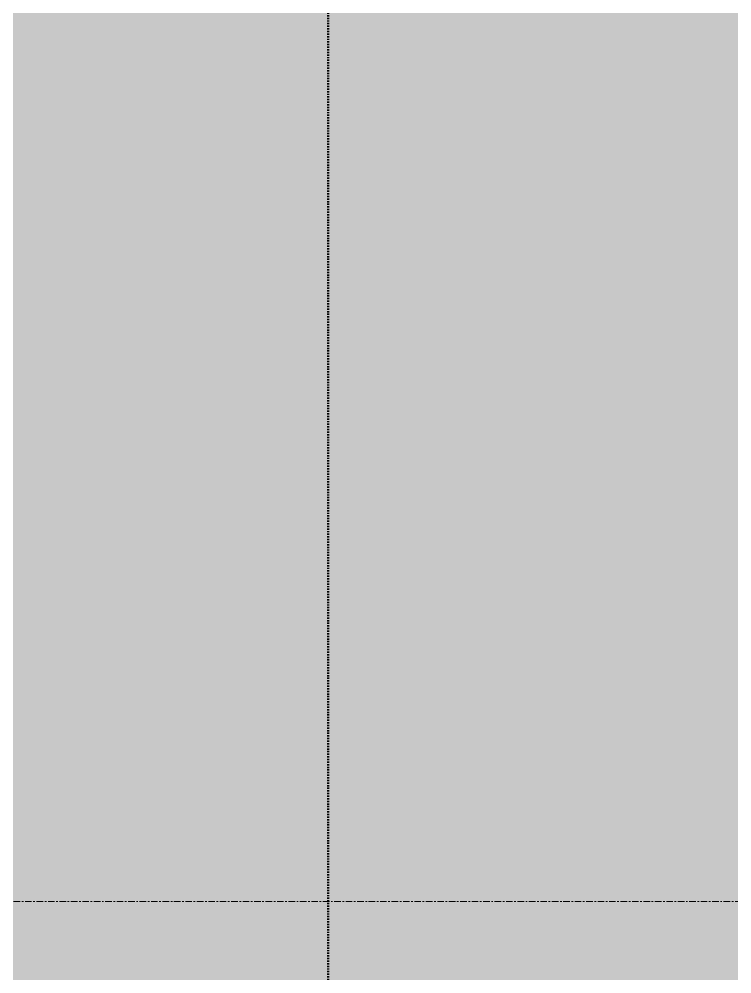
# Model space of a CAD drawing. Header units: inches. Extents: x -4266 to -1814, y 9706 to 12441.
# Drawn here: x -2092.5 to -2038.1, y 11276.7 to 11349.6 of the extents above; entities that cross this region are included whole.
import ezdxf

# ---------------------------------------------------------------- set-up
doc = ezdxf.new("R2010")
doc.units = ezdxf.units.IN
doc.header["$MEASUREMENT"] = 0
doc.linetypes.add('Dash 1_16_', pattern=[0.125, 0.0625, -0.0625])
doc.linetypes.add('Grid Line 1_2_', pattern=[0.875, 0.5, -0.125, 0.125, -0.125])
for name, color, linetype, lineweight in [('0-1', 7, 'Continuous', 5), ('A-FLOR-PATT-1', 251, 'Continuous', 9), ('C-PROP-LINE-2', 91, 'Dash 1_16_', 50), ('S-GRID-1', 1, 'Grid Line 1_2_', 9)]:
    doc.layers.add(name, color=color, linetype=linetype, lineweight=lineweight)

# ---------------------------------------------------------------- blocks, each defined once
blk = doc.blocks.new('CTR - 1st Phase - Shell_rvt-1-FLOOR PLAN - 1ST FLOOR')
at = {"layer": 'A-FLOR-PATT-1'}
h = blk.add_hatch(dxfattribs=at)
h.set_pattern_fill('FP_7', color=256, style=0, pattern_type=2)
h.set_pattern_definition([(0, (0, 0), (15.36, 3.84), [1.267, -10.253, 1.267, -10.253, -61.44]), (0, (0, 0), (15.36, 3.84), [-23.04, 1.267, -21.773, 1.267, -10.253, -26.88]), (0, (0, 0), (15.36, 3.84), [-57.6, 1.267, -6.413, 1.267, -17.933]), (120, (5.76, 1.92), (-11.0055376, 11.3821502), [1.267, -10.253, 1.267, -10.253, -61.44]), (120, (5.76, 1.92), (-11.0055376, 11.3821502), [-23.04, 1.267, -21.773, 1.267, -10.253, -26.88]), (120, (5.76, 1.92), (-11.0055376, 11.3821502), [-57.6, 1.267, -6.413, 1.267, -17.933]), (240, (7.68, 9.6), (-4.3544624, -15.2221502), [1.267, -10.253, 1.267, -10.253, -61.44]), (240, (7.68, 9.6), (-4.3544624, -15.2221502), [-23.04, 1.267, -21.773, 1.267, -10.253, -26.88]), (240, (7.68, 9.6), (-4.3544624, -15.2221502), [-57.6, 1.267, -6.413, 1.267, -17.933])])
h.paths.add_polyline_path([(-1938.324, 11049.389), (-1933.324, 11049.389), (-1933.324, 12087.19), (-1938.324, 12087.189), (-1938.324, 12083.189), (-2096.824, 12083.189), (-2096.824, 11970.801), (-2096.199, 11970.801), (-2096.199, 11932.778), (-2096.824, 11932.778), (-2096.824, 11932.401), (-2096.199, 11932.401), (-2096.199, 11894.378), (-2096.824, 11894.378), (-2096.824, 11840.752), (-2095.824, 11840.752), (-2095.824, 11811.752), (-2096.824, 11811.752), (-2096.824, 11778.801), (-2096.199, 11778.801), (-2096.199, 11740.778), (-2096.824, 11740.778), (-2096.824, 11740.401), (-2096.199, 11740.401), (-2096.199, 11702.378), (-2096.824, 11702.378), (-2096.824, 11663.601), (-2096.199, 11663.601), (-2096.199, 11625.578), (-2096.824, 11625.578), (-2096.824, 11557.352), (-2095.824, 11557.352), (-2095.824, 11528.352), (-2096.824, 11528.352), (-2096.824, 11471.789), (-2096.199, 11471.789), (-2096.199, 11433.765), (-2096.824, 11433.765), (-2096.824, 11433.389), (-2096.199, 11433.389), (-2096.199, 11395.365), (-2096.824, 11395.365), (-2096.824, 11356.401), (-2096.199, 11356.401), (-2096.199, 11318.378), (-2096.824, 11318.378), (-2096.824, 11276.289), (-2099.324, 11276.289), (-2099.324, 11049.389)], flags=0)
at = {"layer": 'S-GRID-1'}
blk.add_line((-1814.206, 11282.189), (-4168.714, 11282.189), dxfattribs=at)
blk = doc.blocks.new('Family - ___-1870007-FLOOR PLAN - 1ST FLOOR')
at = {"layer": 'C-PROP-LINE-2'}
blk.add_line((-2068.924, 11247.389), (-2068.924, 12118.589), dxfattribs=at)

msp = doc.modelspace()

# ---------------------------------------------------------------- block references
at = {"layer": '0-1'}
msp.add_blockref('CTR - 1st Phase - Shell_rvt-1-FLOOR PLAN - 1ST FLOOR', (0, 0), dxfattribs=at)
at = {"layer": 'C-PROP-LINE-2'}
msp.add_blockref('Family - ___-1870007-FLOOR PLAN - 1ST FLOOR', (0, 0), dxfattribs=at)

doc.saveas('drawing.dxf')
